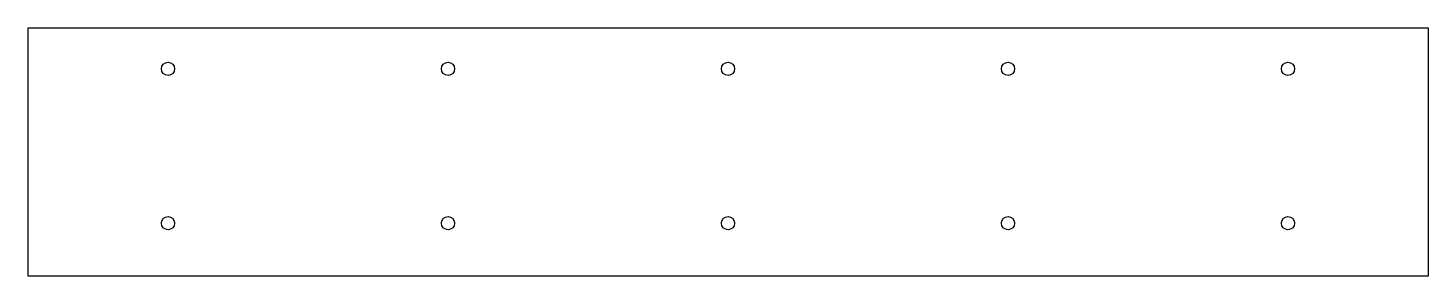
# Model space of a CAD drawing. Header units: millimetres. Extents: x -53 to 477, y -61 to 33.
import ezdxf

# ---------------------------------------------------------------- set-up
doc = ezdxf.new("R2010")
doc.units = ezdxf.units.MM
doc.header["$MEASUREMENT"] = 0

msp = doc.modelspace()

# ---------------------------------------------------------------- linework, layer by layer
msp.add_lwpolyline([(477, -61), (-53, -61), (-53, 33), (477, 33)], close=True)
for centre in [(0, 17.5), (106, 17.5), (212, 17.5), (318, 17.5), (424, 17.5), (0, -41), (106, -41), (212, -41), (318, -41), (424, -41)]:
    msp.add_circle(centre, 2.5)

doc.saveas('drawing.dxf')
